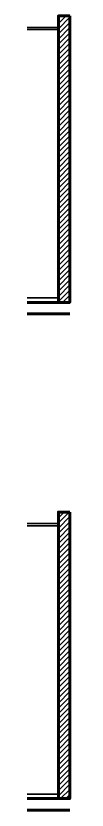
# Model space of a CAD drawing. Extents: x -566 to 72611, y -487 to 32334.
# Drawn here: x 751.5 to 767.5, y 470 to 816.4 of the extents above; entities that cross this region are included whole.
import ezdxf

# ---------------------------------------------------------------- set-up
doc = ezdxf.new("R2010")
doc.units = 0
doc.header["$LTSCALE"] = 0.5
doc.header["$MEASUREMENT"] = 0
for name, color, linetype, lineweight in [('Framing', 142, 'CONTINUOUS', 35), ('hatch', 253, 'CONTINUOUS', 5), ('walls', 191, 'CONTINUOUS', 60)]:
    doc.layers.add(name, color=color, linetype=linetype, lineweight=lineweight)

msp = doc.modelspace()

# ---------------------------------------------------------------- hatches: boundary and pattern name
at = {"layer": 'hatch'}
h = msp.add_hatch(dxfattribs=at)
h.set_pattern_fill('ANSI31', color=256, scale=0.5, style=0)
h.set_pattern_definition([(225, (520.0315, -327.4424), (1.122532, -1.122532), [])])
h.paths.add_polyline_path([(767.5, 816.42877), (762.5, 816.42877), (762.5, 691.42877), (767.5, 691.42877)])
h = msp.add_hatch(dxfattribs=at)
h.set_pattern_fill('ANSI31', color=256, scale=0.5, style=0)
h.set_pattern_definition([(225, (520.0315, 375.2067), (1.122532, -1.122532), [])])
h.paths.add_polyline_path([(767.5, 599.96138), (762.5, 599.96138), (762.5, 474.96138), (767.5, 474.96138)])

# ---------------------------------------------------------------- linework, layer by layer
at = {"layer": 'Framing'}
for p, q in [((538.50015, 811.42877), (762.5, 811.42877)), ((538.50015, 810.42877), (762.5, 810.42877)), ((0.00592, 693.42877), (762.5, 693.42877)), ((580.25, 594.96138, -80), (762.5, 594.96138)), ((580.25, 593.96138, -80), (762.5, 593.96138)), ((700.5, 476.96138), (762.5, 476.96138)), ((700.5, 476.96138), (762.5, 476.96138))]:
    msp.add_line(p, q, dxfattribs=at)
at = {"layer": 'walls'}
for p, q in [((-5.10286, 691.42877), (767.5, 691.42877)), ((-5.10286, 686.42877), (767.5, 686.42877)), ((-5.10286, 474.96138), (767.5, 474.96138)), ((-5.10286, 469.96138), (767.5, 469.96138))]:
    msp.add_line(p, q, dxfattribs=at)
for points in [[(767.5, 816.42877), (762.5, 816.42877), (762.5, 691.42877), (767.5, 691.42877)], [(767.5, 599.96138), (762.5, 599.96138), (762.5, 474.96138), (767.5, 474.96138)]]:
    msp.add_lwpolyline(points, close=True, dxfattribs=at)

doc.saveas('drawing.dxf')
